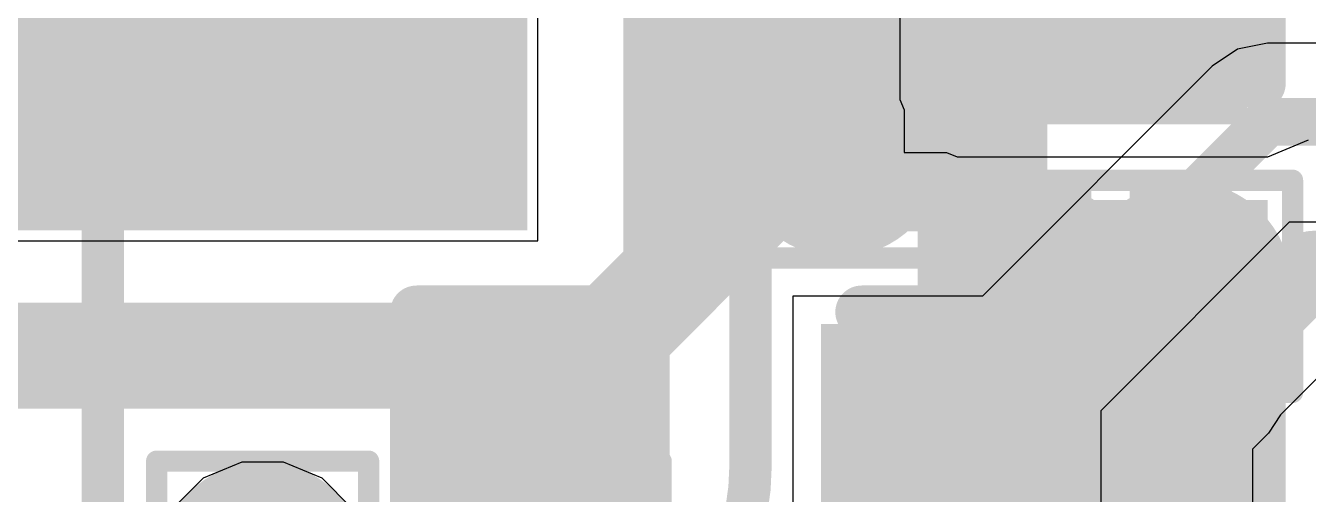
# Model space of a CAD drawing. Header units: inches. Extents: x -6 to 284, y -12 to 154.
# Drawn here: x 32.189 to 35.263, y -0.095 to 1.027 of the extents above; entities that cross this region are included whole.
import ezdxf

# ---------------------------------------------------------------- set-up
doc = ezdxf.new("R2010")
doc.units = ezdxf.units.IN
for name, color, linetype in [('Bottom Layer', 5, 'Continuous'), ('Bottom Overlay', 54, 'Continuous'), ('Bottom Paste', 16, 'Continuous'), ('Bottom Solder', 6, 'Continuous'), ('Drill Drawing', 1, 'Continuous'), ('GND-1', 16, 'Continuous'), ('GND-2', 90, 'Continuous'), ('GND-3', 216, 'Continuous'), ('GND-4', 54, 'Continuous'), ('PWR-1', 156, 'Continuous'), ('PWR-2', 130, 'Continuous'), ('Signal L1', 76, 'Continuous'), ('Signal L2', 6, 'Continuous'), ('Top Layer', 1, 'Continuous'), ('Top Overlay', 2, 'Continuous'), ('Top Paste', 8, 'Continuous'), ('Top Solder', 216, 'Continuous'), ('Via Holes', 16, 'Continuous')]:
    doc.layers.add(name, color=color, linetype=linetype)

# ---------------------------------------------------------------- blocks, each defined once
blk = doc.blocks.new('SMD3215_2P_B_124')
at = {"layer": 'Bottom Layer'}
blk.add_hatch(color=5, dxfattribs=at).paths.add_polyline_path([(-1.75, 0.9), (-0.75, 0.9), (-0.75, -0.9), (-1.75, -0.9)])
at = {"layer": 'Bottom Paste'}
blk.add_hatch(color=16, dxfattribs=at).paths.add_polyline_path([(-1.75, 0.9), (-0.75, 0.9), (-0.75, -0.9), (-1.75, -0.9)])
at = {"layer": 'Bottom Solder'}
blk.add_hatch(color=6, dxfattribs=at).paths.add_polyline_path([(-1.8516, 1.0016), (-0.6484, 1.0016), (-0.6484, -1.0016), (-1.8516, -1.0016)])
blk = doc.blocks.new('C___0402_455')
at = {"layer": 'Top Layer'}
for points in [[(-0.6985, -0.3175), (-0.6985, 0.3175), (-0.2413, 0.3175), (-0.2413, -0.3175)], [(0.2413, -0.3175), (0.2413, 0.3175), (0.6985, 0.3175), (0.6985, -0.3175)]]:
    blk.add_hatch(color=1, dxfattribs=at).paths.add_polyline_path(points)
at = {"layer": 'Top Paste'}
for points in [[(-0.6985, -0.3175), (-0.6985, 0.3175), (-0.2413, 0.3175), (-0.2413, -0.3175)], [(0.2413, -0.3175), (0.2413, 0.3175), (0.6985, 0.3175), (0.6985, -0.3175)]]:
    blk.add_hatch(color=8, dxfattribs=at).paths.add_polyline_path(points)
at = {"layer": 'Top Solder'}
for points in [[(-0.7585, -0.3775), (-0.7585, 0.3775), (-0.1813, 0.3775), (-0.1813, -0.3775)], [(0.1813, -0.3775), (0.1813, 0.3775), (0.7585, 0.3775), (0.7585, -0.3775)]]:
    blk.add_hatch(color=216, dxfattribs=at).paths.add_polyline_path(points)
at = {"layer": 'Top Overlay'}
for points in [[(-0.2794, 0.4064, 0.127, 0.127, 0), (-0.7874, 0.4064, 0.127, 0.127, 0)], [(-0.7874, -0.4064, 0.127, 0.127, 0), (-0.7874, 0.4064, 0.127, 0.127, 0)], [(0.7874, 0.4064, 0.127, 0.127, 0), (0.2794, 0.4064, 0.127, 0.127, 0)], [(0.7874, -0.4064, 0.127, 0.127, 0), (0.7874, 0.4064, 0.127, 0.127, 0)], [(-0.2794, -0.4064, 0.127, 0.127, 0), (-0.7874, -0.4064, 0.127, 0.127, 0)], [(0.7874, -0.4064, 0.127, 0.127, 0), (0.2794, -0.4064, 0.127, 0.127, 0)]]:
    blk.add_lwpolyline(points, format="xyseb", dxfattribs=at)
for points in [[(-0.8191, 0.4064, 0.0635, 0.0635, 1), (-0.7556, 0.4064, 0.0635, 0.0635, 1)], [(-0.8191, 0.4064, 0.0635, 0.0635, 1), (-0.7556, 0.4064, 0.0635, 0.0635, 1)], [(-0.3111, 0.4064, 0.0635, 0.0635, 1), (-0.2477, 0.4064, 0.0635, 0.0635, 1)], [(0.2477, 0.4064, 0.0635, 0.0635, 1), (0.3111, 0.4064, 0.0635, 0.0635, 1)], [(0.7556, 0.4064, 0.0635, 0.0635, 1), (0.8191, 0.4064, 0.0635, 0.0635, 1)], [(0.7556, 0.4064, 0.0635, 0.0635, 1), (0.8191, 0.4064, 0.0635, 0.0635, 1)], [(-0.8191, -0.4064, 0.0635, 0.0635, 1), (-0.7556, -0.4064, 0.0635, 0.0635, 1)], [(-0.8191, -0.4064, 0.0635, 0.0635, 1), (-0.7556, -0.4064, 0.0635, 0.0635, 1)], [(-0.3111, -0.4064, 0.0635, 0.0635, 1), (-0.2477, -0.4064, 0.0635, 0.0635, 1)], [(0.2477, -0.4064, 0.0635, 0.0635, 1), (0.3111, -0.4064, 0.0635, 0.0635, 1)], [(0.7556, -0.4064, 0.0635, 0.0635, 1), (0.8191, -0.4064, 0.0635, 0.0635, 1)], [(0.7556, -0.4064, 0.0635, 0.0635, 1), (0.8191, -0.4064, 0.0635, 0.0635, 1)]]:
    blk.add_lwpolyline(points, format="xyseb", close=True, dxfattribs=at)
blk = doc.blocks.new('C___0402_B_463')
at = {"layer": 'Bottom Layer'}
for points in [[(-0.2413, 0.3175), (-0.2413, -0.3175), (-0.6985, -0.3175), (-0.6985, 0.3175)], [(0.6985, 0.3175), (0.6985, -0.3175), (0.2413, -0.3175), (0.2413, 0.3175)]]:
    blk.add_hatch(color=5, dxfattribs=at).paths.add_polyline_path(points)
at = {"layer": 'Bottom Paste'}
for points in [[(-0.2413, 0.3175), (-0.2413, -0.3175), (-0.6985, -0.3175), (-0.6985, 0.3175)], [(0.6985, 0.3175), (0.6985, -0.3175), (0.2413, -0.3175), (0.2413, 0.3175)]]:
    blk.add_hatch(color=16, dxfattribs=at).paths.add_polyline_path(points)
at = {"layer": 'Bottom Solder'}
for points in [[(-0.1813, 0.3775), (-0.1813, -0.3775), (-0.7585, -0.3775), (-0.7585, 0.3775)], [(0.7585, 0.3775), (0.7585, -0.3775), (0.1813, -0.3775), (0.1813, 0.3775)]]:
    blk.add_hatch(color=6, dxfattribs=at).paths.add_polyline_path(points)
at = {"layer": 'Bottom Overlay'}
for points in [[(-0.7874, 0.4064, 0.127, 0.127, 0), (-0.2794, 0.4064, 0.127, 0.127, 0)], [(-0.7874, 0.4064, 0.127, 0.127, 0), (-0.7874, -0.4064, 0.127, 0.127, 0)], [(0.2794, 0.4064, 0.127, 0.127, 0), (0.7874, 0.4064, 0.127, 0.127, 0)], [(0.7874, 0.4064, 0.127, 0.127, 0), (0.7874, -0.4064, 0.127, 0.127, 0)], [(-0.7874, -0.4064, 0.127, 0.127, 0), (-0.2794, -0.4064, 0.127, 0.127, 0)], [(0.2794, -0.4064, 0.127, 0.127, 0), (0.7874, -0.4064, 0.127, 0.127, 0)]]:
    blk.add_lwpolyline(points, format="xyseb", dxfattribs=at)
for points in [[(-0.8191, 0.4064, 0.0635, 0.0635, 1), (-0.7556, 0.4064, 0.0635, 0.0635, 1)], [(-0.8191, 0.4064, 0.0635, 0.0635, 1), (-0.7556, 0.4064, 0.0635, 0.0635, 1)], [(-0.3111, 0.4064, 0.0635, 0.0635, 1), (-0.2477, 0.4064, 0.0635, 0.0635, 1)], [(0.2477, 0.4064, 0.0635, 0.0635, 1), (0.3111, 0.4064, 0.0635, 0.0635, 1)], [(0.7556, 0.4064, 0.0635, 0.0635, 1), (0.8191, 0.4064, 0.0635, 0.0635, 1)], [(0.7556, 0.4064, 0.0635, 0.0635, 1), (0.8191, 0.4064, 0.0635, 0.0635, 1)], [(-0.8191, -0.4064, 0.0635, 0.0635, 1), (-0.7556, -0.4064, 0.0635, 0.0635, 1)], [(-0.8191, -0.4064, 0.0635, 0.0635, 1), (-0.7556, -0.4064, 0.0635, 0.0635, 1)], [(-0.3111, -0.4064, 0.0635, 0.0635, 1), (-0.2477, -0.4064, 0.0635, 0.0635, 1)], [(0.2477, -0.4064, 0.0635, 0.0635, 1), (0.3111, -0.4064, 0.0635, 0.0635, 1)], [(0.7556, -0.4064, 0.0635, 0.0635, 1), (0.8191, -0.4064, 0.0635, 0.0635, 1)], [(0.7556, -0.4064, 0.0635, 0.0635, 1), (0.8191, -0.4064, 0.0635, 0.0635, 1)]]:
    blk.add_lwpolyline(points, format="xyseb", close=True, dxfattribs=at)
blk = doc.blocks.new('C___0402_B_465')
at = {"layer": 'Bottom Layer'}
for points in [[(-0.2413, 0.3175), (-0.2413, -0.3175), (-0.6985, -0.3175), (-0.6985, 0.3175)], [(0.6985, 0.3175), (0.6985, -0.3175), (0.2413, -0.3175), (0.2413, 0.3175)]]:
    blk.add_hatch(color=5, dxfattribs=at).paths.add_polyline_path(points)
at = {"layer": 'Bottom Paste'}
for points in [[(-0.2413, 0.3175), (-0.2413, -0.3175), (-0.6985, -0.3175), (-0.6985, 0.3175)], [(0.6985, 0.3175), (0.6985, -0.3175), (0.2413, -0.3175), (0.2413, 0.3175)]]:
    blk.add_hatch(color=16, dxfattribs=at).paths.add_polyline_path(points)
at = {"layer": 'Bottom Solder'}
for points in [[(-0.1813, 0.3775), (-0.1813, -0.3775), (-0.7585, -0.3775), (-0.7585, 0.3775)], [(0.7585, 0.3775), (0.7585, -0.3775), (0.1813, -0.3775), (0.1813, 0.3775)]]:
    blk.add_hatch(color=6, dxfattribs=at).paths.add_polyline_path(points)
at = {"layer": 'Bottom Overlay'}
for points in [[(-0.2794, 0.4064, 0.127, 0.127, 0), (-0.7874, 0.4064, 0.127, 0.127, 0)], [(-0.7874, 0.4064, 0.127, 0.127, 0), (-0.7874, -0.4064, 0.127, 0.127, 0)], [(0.7874, 0.4064, 0.127, 0.127, 0), (0.2794, 0.4064, 0.127, 0.127, 0)], [(0.7874, 0.4064, 0.127, 0.127, 0), (0.7874, -0.4064, 0.127, 0.127, 0)], [(-0.2794, -0.4064, 0.127, 0.127, 0), (-0.7874, -0.4064, 0.127, 0.127, 0)], [(0.7874, -0.4064, 0.127, 0.127, 0), (0.2794, -0.4064, 0.127, 0.127, 0)]]:
    blk.add_lwpolyline(points, format="xyseb", dxfattribs=at)
for points in [[(-0.8191, 0.4064, 0.0635, 0.0635, 1), (-0.7556, 0.4064, 0.0635, 0.0635, 1)], [(-0.8191, 0.4064, 0.0635, 0.0635, 1), (-0.7556, 0.4064, 0.0635, 0.0635, 1)], [(-0.3111, 0.4064, 0.0635, 0.0635, 1), (-0.2477, 0.4064, 0.0635, 0.0635, 1)], [(0.2477, 0.4064, 0.0635, 0.0635, 1), (0.3111, 0.4064, 0.0635, 0.0635, 1)], [(0.7556, 0.4064, 0.0635, 0.0635, 1), (0.8191, 0.4064, 0.0635, 0.0635, 1)], [(0.7556, 0.4064, 0.0635, 0.0635, 1), (0.8191, 0.4064, 0.0635, 0.0635, 1)], [(-0.8191, -0.4064, 0.0635, 0.0635, 1), (-0.7556, -0.4064, 0.0635, 0.0635, 1)], [(-0.8191, -0.4064, 0.0635, 0.0635, 1), (-0.7556, -0.4064, 0.0635, 0.0635, 1)], [(-0.3111, -0.4064, 0.0635, 0.0635, 1), (-0.2477, -0.4064, 0.0635, 0.0635, 1)], [(0.2477, -0.4064, 0.0635, 0.0635, 1), (0.3111, -0.4064, 0.0635, 0.0635, 1)], [(0.7556, -0.4064, 0.0635, 0.0635, 1), (0.8191, -0.4064, 0.0635, 0.0635, 1)], [(0.7556, -0.4064, 0.0635, 0.0635, 1), (0.8191, -0.4064, 0.0635, 0.0635, 1)]]:
    blk.add_lwpolyline(points, format="xyseb", close=True, dxfattribs=at)

msp = doc.modelspace()

# ---------------------------------------------------------------- hatches: boundary and pattern name
at = {"layer": 'Bottom Layer'}
h = msp.add_hatch(color=5, dxfattribs=at)
edge = h.paths.add_edge_path()
edge.add_arc((34.1386, 0.7246), 0.15, 0, 360)
at = {"layer": 'Bottom Solder'}
h = msp.add_hatch(color=6, dxfattribs=at)
edge = h.paths.add_edge_path()
edge.add_arc((34.1386, 0.7246), 0.2516, 0, 360)
h = msp.add_hatch(color=6, dxfattribs=at)
edge = h.paths.add_edge_path()
edge.add_arc((32.7573, -0.2698), 0.2516, 0, 360)
h = msp.add_hatch(color=6, dxfattribs=at)
edge = h.paths.add_edge_path()
edge.add_arc((33.4584, -0.2702), 0.2516, 0, 360)
at = {"layer": 'GND-1'}
h = msp.add_hatch(color=16, dxfattribs=at)
edge = h.paths.add_edge_path()
edge.add_arc((34.6062, 0.4027), 0.15, 0, 360)
h = msp.add_hatch(color=16, dxfattribs=at)
edge = h.paths.add_edge_path()
edge.add_arc((34.9714, 0.4027), 0.15, 0, 360)
at = {"layer": 'GND-4'}
h = msp.add_hatch(color=54, dxfattribs=at)
edge = h.paths.add_edge_path()
edge.add_arc((34.1386, 0.7246), 0.15, 0, 360)
at = {"layer": 'Signal L1'}
h = msp.add_hatch(color=76, dxfattribs=at)
edge = h.paths.add_edge_path()
edge.add_arc((34.6062, 0.4027), 0.15, 0, 360)
h = msp.add_hatch(color=76, dxfattribs=at)
edge = h.paths.add_edge_path()
edge.add_arc((34.9714, 0.4027), 0.15, 0, 360)
at = {"layer": 'Signal L2'}
h = msp.add_hatch(color=6, dxfattribs=at)
edge = h.paths.add_edge_path()
edge.add_arc((34.1386, 0.7246), 0.15, 0, 360)
at = {"layer": 'Top Layer'}
for points in [[(34.4216, 0.8503), (35.166, 0.8503), (35.166, 1.5776), (34.4216, 1.5776)], [(34.4216, -0.0895), (35.166, -0.0895), (35.166, 0.609), (34.4216, 0.609)]]:
    msp.add_hatch(color=1, dxfattribs=at).paths.add_polyline_path(points)
h = msp.add_hatch(color=1, dxfattribs=at)
edge = h.paths.add_edge_path()
edge.add_arc((34.6062, 0.4027), 0.15, 0, 360)
h = msp.add_hatch(color=1, dxfattribs=at)
edge = h.paths.add_edge_path()
edge.add_arc((34.9714, 0.4027), 0.15, 0, 360)
at = {"layer": 'Top Solder'}
h = msp.add_hatch(color=216, dxfattribs=at)
edge = h.paths.add_edge_path()
edge.add_arc((34.6062, 0.4027), 0.2516, 0, 360)
h = msp.add_hatch(color=216, dxfattribs=at)
edge = h.paths.add_edge_path()
edge.add_arc((34.9714, 0.4027), 0.2516, 0, 360)
h = msp.add_hatch(color=216, dxfattribs=at)
edge = h.paths.add_edge_path()
edge.add_arc((32.7573, -0.2698), 0.2516, 0, 360)
at = {"layer": 'Via Holes'}
h = msp.add_hatch(color=7, dxfattribs=at)
edge = h.paths.add_edge_path()
edge.add_arc((34.1386, 0.7246), 0.075, 0, 360)
h = msp.add_hatch(color=7, dxfattribs=at)
edge = h.paths.add_edge_path()
edge.add_arc((34.6062, 0.4027), 0.075, 0, 360)
h = msp.add_hatch(color=7, dxfattribs=at)
edge = h.paths.add_edge_path()
edge.add_arc((34.9714, 0.4027), 0.075, 0, 360)

# ---------------------------------------------------------------- linework, layer by layer
at = {"layer": 'Bottom Layer'}
for p, q in [((33.4167, 0.5113), (33.4167, 1.7066)), ((35.1655, 0.9845), (35.0936, 0.9703)), ((35.4402, 0.9845), (35.1655, 0.9845)), ((35.0936, 0.9703), (35.0327, 0.9296)), ((35.0327, 0.9296), (34.4824, 0.3793)), ((34.7665, 0.1054), (35.2179, 0.5568)), ((35.2179, 0.5568), (36.3672, 0.5568)), ((31.3627, 0.5113), (33.4167, 0.5113)), ((34.4824, 0.3793), (34.028, 0.3793)), ((34.028, 0.3793), (34.028, -0.4486)), ((35.3277, 0.2258), (35.1968, 0.095)), ((34.7665, -0.464), (34.7665, 0.1054)), ((35.1968, 0.095), (35.1675, 0.0511)), ((35.1675, 0.0511), (35.1293, 0.0129)), ((35.1293, 0.0129), (35.1293, -1.5099)), ((32.7072, -0.0182), (32.6148, -0.0565)), ((32.8073, -0.0182), (32.7072, -0.0182)), ((32.8998, -0.0565), (32.8073, -0.0182)), ((32.6148, -0.0565), (32.544, -0.1273)), ((32.9706, -0.1273), (32.8998, -0.0565))]:
    msp.add_line(p, q, dxfattribs=at)
for points in [[(34.0407, 0.8225, 0.254, 0.254, 0), (34.1386, 0.7246, 0.254, 0.254, 0)], [(33.5514, 0.2365, 0.254, 0.254, 0), (34.0394, 0.7246, 0.254, 0.254, 0)], [(34.3836, 0.0149, 0.1143, 0.1143, 0), (35.1655, 0.7968, 0.1143, 0.1143, 0)], [(35.1655, 0.7968, 0.1143, 0.1143, 0), (35.9672, 0.7968, 0.1143, 0.1143, 0)], [(34.8554, 0.0268, 0.1778, 0.1778, 0), (35.2754, 0.4468, 0.1778, 0.1778, 0)], [(35.2754, 0.4468, 0.1778, 0.1778, 0), (35.9672, 0.4468, 0.1778, 0.1778, 0)], [(31.3447, 0.2365, 0.254, 0.254, 0), (33.5514, 0.2365, 0.254, 0.254, 0)], [(34.8554, -0.4903, 0.1778, 0.1778, 0), (34.8554, 0.0268, 0.1778, 0.1778, 0)]]:
    msp.add_lwpolyline(points, format="xyseb", dxfattribs=at)
for points in [[(33.9772, 0.8225, 0.127, 0.127, 1), (34.1042, 0.8225, 0.127, 0.127, 1)], [(33.9759, 0.7246, 0.127, 0.127, 1), (34.1029, 0.7246, 0.127, 0.127, 1)], [(34.0751, 0.7246, 0.127, 0.127, 1), (34.2021, 0.7246, 0.127, 0.127, 1)], [(35.1369, 0.7968, 0.0571, 0.0571, 1), (35.194, 0.7968, 0.0571, 0.0571, 1)], [(35.1369, 0.7968, 0.0571, 0.0571, 1), (35.194, 0.7968, 0.0571, 0.0571, 1)], [(35.2309, 0.4468, 0.0889, 0.0889, 1), (35.3198, 0.4468, 0.0889, 0.0889, 1)], [(35.2309, 0.4468, 0.0889, 0.0889, 1), (35.3198, 0.4468, 0.0889, 0.0889, 1)], [(33.4879, 0.2365, 0.127, 0.127, 1), (33.6149, 0.2365, 0.127, 0.127, 1)], [(33.4879, 0.2365, 0.127, 0.127, 1), (33.6149, 0.2365, 0.127, 0.127, 1)], [(34.8109, 0.0268, 0.0889, 0.0889, 1), (34.8998, 0.0268, 0.0889, 0.0889, 1)], [(34.8109, 0.0268, 0.0889, 0.0889, 1), (34.8998, 0.0268, 0.0889, 0.0889, 1)], [(34.355, 0.0149, 0.0571, 0.0571, 1), (34.4121, 0.0149, 0.0571, 0.0571, 1)]]:
    msp.add_lwpolyline(points, format="xyseb", close=True, dxfattribs=at)
at = {"layer": 'Drill Drawing'}
for points in [[(33.8846, 0.9786, 0.0508, 0.0508, 0), (34.3926, 0.9786, 0.0508, 0.0508, 0)], [(33.8846, 0.4706, 0.0508, 0.0508, 0), (33.8846, 0.9786, 0.0508, 0.0508, 0)], [(34.3926, 0.4706, 0.0508, 0.0508, 0), (34.3926, 0.9786, 0.0508, 0.0508, 0)], [(34.3522, 0.6567, 0.0508, 0.0508, 0), (34.8602, 0.6567, 0.0508, 0.0508, 0)], [(34.3522, 0.1487, 0.0508, 0.0508, 0), (34.3522, 0.6567, 0.0508, 0.0508, 0)], [(34.7174, 0.6567, 0.0508, 0.0508, 0), (35.2254, 0.6567, 0.0508, 0.0508, 0)], [(34.7174, 0.1487, 0.0508, 0.0508, 0), (34.7174, 0.6567, 0.0508, 0.0508, 0)], [(34.8602, 0.1487, 0.0508, 0.0508, 0), (34.8602, 0.6567, 0.0508, 0.0508, 0)], [(35.2254, 0.1487, 0.0508, 0.0508, 0), (35.2254, 0.6567, 0.0508, 0.0508, 0)], [(33.8846, 0.4706, 0.0508, 0.0508, 0), (34.3926, 0.4706, 0.0508, 0.0508, 0)], [(34.3522, 0.1487, 0.0508, 0.0508, 0), (34.8602, 0.1487, 0.0508, 0.0508, 0)], [(34.7174, 0.1487, 0.0508, 0.0508, 0), (35.2254, 0.1487, 0.0508, 0.0508, 0)], [(32.5033, -0.0158, 0.0508, 0.0508, 0), (33.0113, -0.0158, 0.0508, 0.0508, 0)], [(32.5033, -0.5238, 0.0508, 0.0508, 0), (32.5033, -0.0158, 0.0508, 0.0508, 0)], [(33.0113, -0.5238, 0.0508, 0.0508, 0), (33.0113, -0.0158, 0.0508, 0.0508, 0)], [(33.2044, -0.0162, 0.0508, 0.0508, 0), (33.7124, -0.0162, 0.0508, 0.0508, 0)], [(33.2044, -0.5242, 0.0508, 0.0508, 0), (33.2044, -0.0162, 0.0508, 0.0508, 0)], [(33.7124, -0.5242, 0.0508, 0.0508, 0), (33.7124, -0.0162, 0.0508, 0.0508, 0)]]:
    msp.add_lwpolyline(points, format="xyseb", dxfattribs=at)
for points in [[(33.8719, 0.9786, 0.0254, 0.0254, 1), (33.8973, 0.9786, 0.0254, 0.0254, 1)], [(33.8719, 0.9786, 0.0254, 0.0254, 1), (33.8973, 0.9786, 0.0254, 0.0254, 1)], [(34.3799, 0.9786, 0.0254, 0.0254, 1), (34.4053, 0.9786, 0.0254, 0.0254, 1)], [(34.3799, 0.9786, 0.0254, 0.0254, 1), (34.4053, 0.9786, 0.0254, 0.0254, 1)], [(34.3395, 0.6567, 0.0254, 0.0254, 1), (34.3649, 0.6567, 0.0254, 0.0254, 1)], [(34.3395, 0.6567, 0.0254, 0.0254, 1), (34.3649, 0.6567, 0.0254, 0.0254, 1)], [(34.7047, 0.6567, 0.0254, 0.0254, 1), (34.7301, 0.6567, 0.0254, 0.0254, 1)], [(34.7047, 0.6567, 0.0254, 0.0254, 1), (34.7301, 0.6567, 0.0254, 0.0254, 1)], [(34.8475, 0.6567, 0.0254, 0.0254, 1), (34.8729, 0.6567, 0.0254, 0.0254, 1)], [(34.8475, 0.6567, 0.0254, 0.0254, 1), (34.8729, 0.6567, 0.0254, 0.0254, 1)], [(35.2127, 0.6567, 0.0254, 0.0254, 1), (35.2381, 0.6567, 0.0254, 0.0254, 1)], [(35.2127, 0.6567, 0.0254, 0.0254, 1), (35.2381, 0.6567, 0.0254, 0.0254, 1)], [(33.8719, 0.4706, 0.0254, 0.0254, 1), (33.8973, 0.4706, 0.0254, 0.0254, 1)], [(33.8719, 0.4706, 0.0254, 0.0254, 1), (33.8973, 0.4706, 0.0254, 0.0254, 1)], [(34.3799, 0.4706, 0.0254, 0.0254, 1), (34.4053, 0.4706, 0.0254, 0.0254, 1)], [(34.3799, 0.4706, 0.0254, 0.0254, 1), (34.4053, 0.4706, 0.0254, 0.0254, 1)], [(34.3395, 0.1487, 0.0254, 0.0254, 1), (34.3649, 0.1487, 0.0254, 0.0254, 1)], [(34.3395, 0.1487, 0.0254, 0.0254, 1), (34.3649, 0.1487, 0.0254, 0.0254, 1)], [(34.7047, 0.1487, 0.0254, 0.0254, 1), (34.7301, 0.1487, 0.0254, 0.0254, 1)], [(34.7047, 0.1487, 0.0254, 0.0254, 1), (34.7301, 0.1487, 0.0254, 0.0254, 1)], [(34.8475, 0.1487, 0.0254, 0.0254, 1), (34.8729, 0.1487, 0.0254, 0.0254, 1)], [(34.8475, 0.1487, 0.0254, 0.0254, 1), (34.8729, 0.1487, 0.0254, 0.0254, 1)], [(35.2127, 0.1487, 0.0254, 0.0254, 1), (35.2381, 0.1487, 0.0254, 0.0254, 1)], [(35.2127, 0.1487, 0.0254, 0.0254, 1), (35.2381, 0.1487, 0.0254, 0.0254, 1)], [(32.4906, -0.0158, 0.0254, 0.0254, 1), (32.516, -0.0158, 0.0254, 0.0254, 1)], [(32.4906, -0.0158, 0.0254, 0.0254, 1), (32.516, -0.0158, 0.0254, 0.0254, 1)], [(32.9986, -0.0158, 0.0254, 0.0254, 1), (33.024, -0.0158, 0.0254, 0.0254, 1)], [(32.9986, -0.0158, 0.0254, 0.0254, 1), (33.024, -0.0158, 0.0254, 0.0254, 1)], [(33.1917, -0.0162, 0.0254, 0.0254, 1), (33.2171, -0.0162, 0.0254, 0.0254, 1)], [(33.1917, -0.0162, 0.0254, 0.0254, 1), (33.2171, -0.0162, 0.0254, 0.0254, 1)], [(33.6997, -0.0162, 0.0254, 0.0254, 1), (33.7251, -0.0162, 0.0254, 0.0254, 1)], [(33.6997, -0.0162, 0.0254, 0.0254, 1), (33.7251, -0.0162, 0.0254, 0.0254, 1)]]:
    msp.add_lwpolyline(points, format="xyseb", close=True, dxfattribs=at)
at = {"layer": 'GND-1'}
for p, q in [((32.7072, -0.0182), (32.6148, -0.0565)), ((32.8073, -0.0182), (32.7072, -0.0182)), ((32.8998, -0.0565), (32.8073, -0.0182)), ((32.6148, -0.0565), (32.544, -0.1273)), ((32.9706, -0.1273), (32.8998, -0.0565))]:
    msp.add_line(p, q, dxfattribs=at)
at = {"layer": 'GND-2'}
for p, q in [((32.7072, -0.0182), (32.6148, -0.0565)), ((32.8073, -0.0182), (32.7072, -0.0182)), ((32.8998, -0.0565), (32.8073, -0.0182)), ((32.6148, -0.0565), (32.544, -0.1273)), ((32.9706, -0.1273), (32.8998, -0.0565))]:
    msp.add_line(p, q, dxfattribs=at)
at = {"layer": 'GND-3'}
for p, q in [((32.7072, -0.0182), (32.6148, -0.0565)), ((32.8073, -0.0182), (32.7072, -0.0182)), ((32.8998, -0.0565), (32.8073, -0.0182)), ((32.6148, -0.0565), (32.544, -0.1273)), ((32.9706, -0.1273), (32.8998, -0.0565))]:
    msp.add_line(p, q, dxfattribs=at)
at = {"layer": 'GND-4'}
for p, q in [((32.7072, -0.0182), (32.6148, -0.0565)), ((32.8073, -0.0182), (32.7072, -0.0182)), ((32.8998, -0.0565), (32.8073, -0.0182)), ((32.6148, -0.0565), (32.544, -0.1273)), ((32.9706, -0.1273), (32.8998, -0.0565))]:
    msp.add_line(p, q, dxfattribs=at)
at = {"layer": 'PWR-1'}
for p, q in [((32.7072, -0.0182), (32.6148, -0.0565)), ((32.8073, -0.0182), (32.7072, -0.0182)), ((32.8998, -0.0565), (32.8073, -0.0182)), ((32.6148, -0.0565), (32.544, -0.1273)), ((32.9706, -0.1273), (32.8998, -0.0565))]:
    msp.add_line(p, q, dxfattribs=at)
at = {"layer": 'PWR-2'}
for p, q in [((32.7072, -0.0182), (32.6148, -0.0565)), ((32.8073, -0.0182), (32.7072, -0.0182)), ((32.8998, -0.0565), (32.8073, -0.0182)), ((32.6148, -0.0565), (32.544, -0.1273)), ((32.9706, -0.1273), (32.8998, -0.0565))]:
    msp.add_line(p, q, dxfattribs=at)
at = {"layer": 'Signal L1'}
for points in [[(32.3745, -0.8984, 0.1016, 0.1016, 0), (32.3745, 2.7987, 0.1016, 0.1016, 0)], [(33.6724, -0.0283, 0.1016, 0.1016, 0), (33.6724, 2.2173, 0.1016, 0.1016, 0)], [(33.9264, -0.0283, 0.1016, 0.1016, 0), (33.9264, 2.2172, 0.1016, 0.1016, 0)], [(33.6724, -0.0283, 0.1016, 0.1016, -0.414214), (33.3571, -0.3436, 0.1016, 0.1016, 0)], [(33.9264, -0.0283, 0.1016, 0.1016, -0.414214), (33.3571, -0.5976, 0.1016, 0.1016, 0)]]:
    msp.add_lwpolyline(points, format="xyseb", dxfattribs=at)
for points in [[(33.647, -0.0283, 0.0508, 0.0508, 1), (33.6978, -0.0283, 0.0508, 0.0508, 1)], [(33.647, -0.0283, 0.0508, 0.0508, 1), (33.6978, -0.0283, 0.0508, 0.0508, 1)], [(33.901, -0.0283, 0.0508, 0.0508, 1), (33.9518, -0.0283, 0.0508, 0.0508, 1)], [(33.901, -0.0283, 0.0508, 0.0508, 1), (33.9518, -0.0283, 0.0508, 0.0508, 1)]]:
    msp.add_lwpolyline(points, format="xyseb", close=True, dxfattribs=at)
at = {"layer": 'Top Layer'}
for p, q in [((34.2841, 1.5776), (34.2841, 0.8503)), ((34.2841, 0.8503), (34.2946, 0.8251)), ((34.2946, 0.8251), (34.2946, 0.7233)), ((35.166, 0.7129), (35.2632, 0.7531)), ((34.2946, 0.7233), (34.3963, 0.7233)), ((34.3963, 0.7233), (34.4216, 0.7129)), ((34.4216, 0.7129), (35.166, 0.7129)), ((32.7072, -0.0182), (32.6148, -0.0565)), ((32.8073, -0.0182), (32.7072, -0.0182)), ((32.8998, -0.0565), (32.8073, -0.0182)), ((32.6148, -0.0565), (32.544, -0.1273)), ((32.9706, -0.1273), (32.8998, -0.0565))]:
    msp.add_line(p, q, dxfattribs=at)
msp.add_lwpolyline([(34.9326, 1.0154, 0.1778, 0.1778, 0), (34.9326, 1.3781, 0.1778, 0.1778, 0)], format="xyseb", dxfattribs=at)
msp.add_lwpolyline([(34.8881, 1.0154, 0.0889, 0.0889, 1), (34.977, 1.0154, 0.0889, 0.0889, 1)], format="xyseb", close=True, dxfattribs=at)

# ---------------------------------------------------------------- block references
for name, p, rotation in [('SMD3215_2P_B_124', (32.3897, 2.3883), 90), ('C___0402_B_463', (34.1677, 1.385), 90), ('C___0402_455', (34.7391, 0.609), 270), ('C___0402_B_465', (33.9137, -0.0652), 180)]:
    msp.add_blockref(name, p, dxfattribs=dict(rotation=rotation))

doc.saveas('drawing.dxf')
